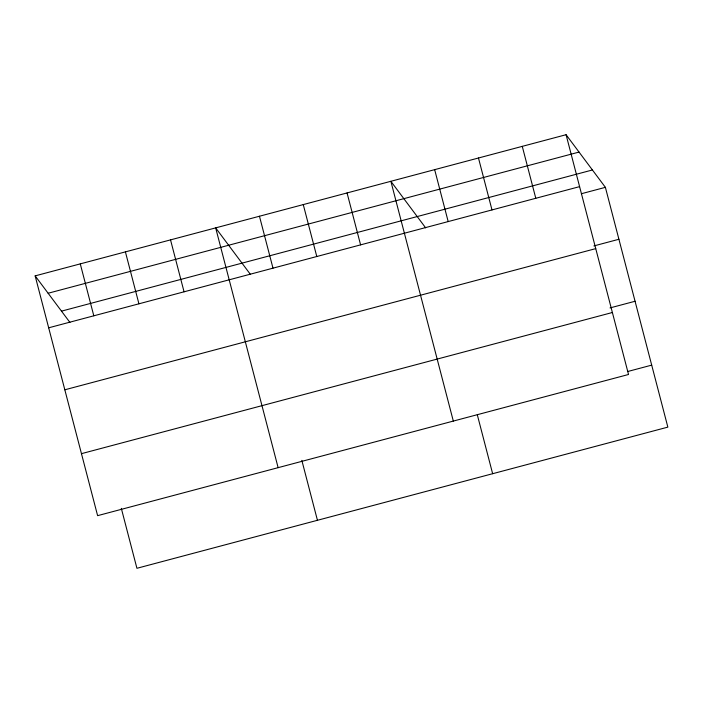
<?xml version="1.0" encoding="UTF-8"?>
<svg xmlns="http://www.w3.org/2000/svg" width="703" height="703" viewBox="0 0 703 703"><rect width="100%" height="100%" fill="white"/><g stroke="black" fill="none" stroke-linecap="round" stroke-linejoin="round"><path stroke-width="1.05" d="M566.073 134.712L628.526 374.488L97.612 515.659L35.15 275.875L566.073 134.712L605.388 187.341L667.85 427.125L136.927 568.288L121.32 508.366M48.129 293.248L579.044 152.076M61.495 311.139L592.418 169.977M48.674 327.809L579.597 186.638M581.407 193.72L605.388 187.341M593.886 245.927L618.921 239.266M64.825 389.796L595.74 248.625M610.037 307.914L635.064 301.262M81.46 453.663L612.383 312.501M627.717 371.509L651.699 365.129M425.649 227.851L390.868 181.295L453.321 421.071M250.444 274.434L215.663 227.877L278.124 467.662M35.15 275.875L69.931 322.431M522.267 146.356L535.791 198.281M478.471 157.999L491.995 209.933M434.665 169.651L448.189 221.577M477.311 414.814L492.645 473.708M347.062 192.938L360.595 244.872M303.265 204.591L316.789 256.516M259.46 216.234L272.992 268.159M301.833 460.368L317.44 520.29M170.53 239.881L184.063 291.807M125.406 251.876L138.93 303.81M80.274 263.88L93.807 315.805"/></g></svg>
